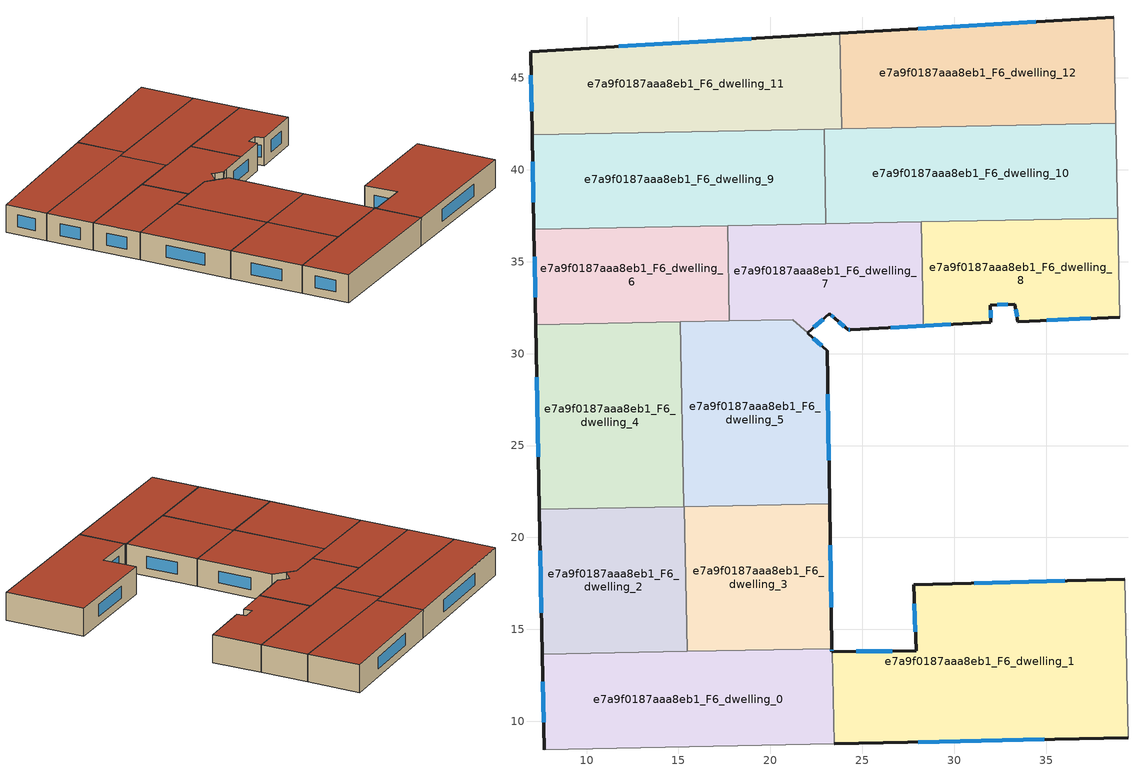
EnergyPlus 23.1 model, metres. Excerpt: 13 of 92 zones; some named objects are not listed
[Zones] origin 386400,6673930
e7a9f0187aaa8eb1_F6_dwelling_0
 floor to e7a9f0187aaa8eb1_F5_dwelling_0 (EU_floor_Construction): 23.34,13.95 23.34,13.78 23.37,13.78 23.47,8.77 7.69,8.45 7.59,13.64 z18
 wall outside (EU_wall_Construction): 7.59,13.64 7.69,8.45 / 23.37,13.78 23.34,13.78 23.34,13.95 z18:21
 wall to e7a9f0187aaa8eb1_F6_dwelling_1 (EU_wall_Construction): 23.47,8.77 23.37,13.78 z18:21
 wall adiabatic (EU_wall_Construction): 7.69,8.45 23.47,8.77 z18:21
 wall to e7a9f0187aaa8eb1_F6_dwelling_2 (EU_wall_Construction): 15.47,13.8 7.59,13.64 z18:21
 wall to e7a9f0187aaa8eb1_F6_dwelling_3 (EU_wall_Construction): 23.34,13.95 15.47,13.8 z18:21
 window (EU_Window_Construction): 7.62,12.16 7.66,9.93 / 23.34,13.83 23.34,13.9 z18.86:20.14
 roof outside (EU_roof_Construction): 23.47,8.77 23.37,13.78 23.34,13.78 23.34,13.95 7.59,13.64 7.69,8.45 z21
e7a9f0187aaa8eb1_F6_dwelling_1
 floor to e7a9f0187aaa8eb1_F5_dwelling_1 (EU_floor_Construction): 39.29,17.73 39.46,9.1 23.47,8.77 23.37,13.78 27.93,13.84 27.8,17.42 z18
 wall outside (EU_wall_Construction): 23.47,8.77 39.46,9.1 / 39.29,17.73 27.8,17.42 27.93,13.84 23.37,13.78 z18:21
 wall adiabatic (EU_wall_Construction): 39.46,9.1 39.29,17.73 z18:21
 window (EU_Window_Construction): 28.04,8.87 34.89,9.01 / 26.63,13.82 24.67,13.8 / 27.84,16.4 27.89,14.86 / 36.01,17.64 31.08,17.51 z18.86:20.14
 roof outside (EU_roof_Construction): 39.46,9.1 39.29,17.73 27.8,17.42 27.93,13.84 23.37,13.78 23.47,8.77 z21
e7a9f0187aaa8eb1_F6_dwelling_10
 floor to e7a9f0187aaa8eb1_F5_dwelling_10 (EU_floor_Construction): 38.8,42.53 38.9,37.38 23.02,37.07 22.92,42.22 z18
 wall adiabatic (EU_wall_Construction): 38.9,37.38 38.8,42.53 z18:21
 wall to e7a9f0187aaa8eb1_F6_dwelling_9 (EU_wall_Construction): 22.92,42.22 23.02,37.07 z18:21
 wall to e7a9f0187aaa8eb1_F6_dwelling_8 (EU_wall_Construction): 28.22,37.17 38.9,37.38 z18:21
 wall to e7a9f0187aaa8eb1_F6_dwelling_12 (EU_wall_Construction): 38.8,42.53 23.88,42.24 z18:21
 wall to e7a9f0187aaa8eb1_F6_dwelling_11 (EU_wall_Construction): 23.88,42.24 22.92,42.22 z18:21
 wall to e7a9f0187aaa8eb1_F6_dwelling_7 (EU_wall_Construction): 23.02,37.07 28.22,37.17 z18:21
 roof outside (EU_roof_Construction): 38.9,37.38 38.8,42.53 22.92,42.22 23.02,37.07 z21
e7a9f0187aaa8eb1_F6_dwelling_11
 floor to e7a9f0187aaa8eb1_F5_dwelling_11 (EU_floor_Construction): 23.78,47.43 23.88,42.24 7.04,41.91 6.95,46.43 z18
 wall outside (EU_wall_Construction): 23.78,47.43 6.95,46.43 7.04,41.91 z18:21
 wall to e7a9f0187aaa8eb1_F6_dwelling_12 (EU_wall_Construction): 23.88,42.24 23.78,47.43 z18:21
 wall to e7a9f0187aaa8eb1_F6_dwelling_9 (EU_wall_Construction): 7.04,41.91 22.92,42.22 z18:21
 window (EU_Window_Construction): 6.97,45.14 7.01,43.2 / 18.97,47.14 11.76,46.72 z18.86:20.14
 roof outside (EU_roof_Construction): 23.88,42.24 23.78,47.43 6.95,46.43 7.04,41.91 z21
e7a9f0187aaa8eb1_F6_dwelling_12
 floor to e7a9f0187aaa8eb1_F5_dwelling_12 (EU_floor_Construction): 38.69,48.3 38.8,42.53 23.88,42.24 23.78,47.43 z18
 wall outside (EU_wall_Construction): 38.69,48.3 23.78,47.43 z18:21
 wall adiabatic (EU_wall_Construction): 38.8,42.53 38.69,48.3 z18:21
 window (EU_Window_Construction): 34.43,48.05 28.04,47.68 z18.86:20.14
 roof outside (EU_roof_Construction): 38.8,42.53 38.69,48.3 23.78,47.43 23.88,42.24 z21
e7a9f0187aaa8eb1_F6_dwelling_2
 floor to e7a9f0187aaa8eb1_F5_dwelling_2 (EU_floor_Construction): 15.32,21.68 15.47,13.8 7.59,13.64 7.43,21.53 z18
 wall outside (EU_wall_Construction): 7.43,21.53 7.59,13.64 z18:21
 wall to e7a9f0187aaa8eb1_F6_dwelling_3 (EU_wall_Construction): 15.47,13.8 15.32,21.68 z18:21
 wall to e7a9f0187aaa8eb1_F6_dwelling_4 (EU_wall_Construction): 15.29,21.68 7.43,21.53 z18:21
 wall to e7a9f0187aaa8eb1_F6_dwelling_5 (EU_wall_Construction): 15.32,21.68 15.29,21.68 z18:21
 window (EU_Window_Construction): 7.48,19.27 7.54,15.9 z18.86:20.14
 roof outside (EU_roof_Construction): 15.47,13.8 15.32,21.68 7.43,21.53 7.59,13.64 z21
e7a9f0187aaa8eb1_F6_dwelling_3
 floor to e7a9f0187aaa8eb1_F5_dwelling_3 (EU_floor_Construction): 23.22,21.83 23.34,13.95 15.47,13.8 15.32,21.68 z18
 wall outside (EU_wall_Construction): 23.34,13.95 23.22,21.83 z18:21
 wall to e7a9f0187aaa8eb1_F6_dwelling_5 (EU_wall_Construction): 23.22,21.83 15.32,21.68 z18:21
 window (EU_Window_Construction): 23.31,16.2 23.25,19.58 z18.86:20.14
 roof outside (EU_roof_Construction): 23.34,13.95 23.22,21.83 15.32,21.68 15.47,13.8 z21
e7a9f0187aaa8eb1_F6_dwelling_4
 floor to e7a9f0187aaa8eb1_F5_dwelling_4 (EU_floor_Construction): 15.09,31.73 15.29,21.68 7.43,21.53 7.24,31.58 z18
 wall outside (EU_wall_Construction): 7.24,31.58 7.43,21.53 z18:21
 wall to e7a9f0187aaa8eb1_F6_dwelling_5 (EU_wall_Construction): 15.29,21.68 15.09,31.73 z18:21
 wall to e7a9f0187aaa8eb1_F6_dwelling_6 (EU_wall_Construction): 15.09,31.73 7.24,31.58 z18:21
 window (EU_Window_Construction): 7.29,28.71 7.38,24.4 z18.86:20.14
 roof outside (EU_roof_Construction): 15.29,21.68 15.09,31.73 7.24,31.58 7.43,21.53 z21
e7a9f0187aaa8eb1_F6_dwelling_5
 floor to e7a9f0187aaa8eb1_F5_dwelling_5 (EU_floor_Construction): 23.1,30.17 23.22,21.83 15.29,21.68 15.09,31.73 21.21,31.85 z18
 wall outside (EU_wall_Construction): 23.22,21.83 23.1,30.17 22.03,31.12 z18:21
 wall to e7a9f0187aaa8eb1_F6_dwelling_7 (EU_wall_Construction): 22.02,31.13 21.21,31.85 17.77,31.79 z18:21
 wall to e7a9f0187aaa8eb1_F6_dwelling_6 (EU_wall_Construction): 17.77,31.79 15.09,31.73 z18:21
 window (EU_Window_Construction): 22.79,30.44 22.33,30.85 / 23.19,24.21 23.13,27.78 z18.86:20.14
 roof outside (EU_roof_Construction): 23.22,21.83 23.1,30.17 21.21,31.85 15.09,31.73 15.29,21.68 z21
e7a9f0187aaa8eb1_F6_dwelling_6
 floor to e7a9f0187aaa8eb1_F5_dwelling_6 (EU_floor_Construction): 17.67,36.96 17.77,31.79 7.24,31.58 7.14,36.76 z18
 wall outside (EU_wall_Construction): 7.14,36.76 7.24,31.58 z18:21
 wall to e7a9f0187aaa8eb1_F6_dwelling_7 (EU_wall_Construction): 17.77,31.79 17.67,36.96 z18:21
 wall to e7a9f0187aaa8eb1_F6_dwelling_9 (EU_wall_Construction): 17.67,36.96 7.14,36.76 z18:21
 window (EU_Window_Construction): 7.17,35.28 7.21,33.06 z18.86:20.14
 roof outside (EU_roof_Construction): 17.77,31.79 17.67,36.96 7.14,36.76 7.24,31.58 z21
e7a9f0187aaa8eb1_F6_dwelling_7
 floor to e7a9f0187aaa8eb1_F5_dwelling_7 (EU_floor_Construction): 28.22,37.17 28.32,31.52 24.36,31.3 24.22,31.3 23.53,31.9 23.21,32.18 22.02,31.13 21.21,31.85 17.77,31.79 17.67,36.96 z18
 wall outside (EU_wall_Construction): 22.02,31.13 23.21,32.18 23.53,31.9 24.22,31.3 24.36,31.3 z18:21
 wall to e7a9f0187aaa8eb1_F6_dwelling_8 (EU_wall_Construction): 28.31,32 28.22,37.17 / 24.37,31.31 28.32,31.52 28.32,32 z18:21
 wall to e7a9f0187aaa8eb1_F6_dwelling_9 (EU_wall_Construction): 23.02,37.07 17.67,36.96 z18:21
 window (EU_Window_Construction): 24.26,31.3 24.32,31.3 / 23.73,31.73 24.03,31.47 / 23.3,32.1 23.44,31.98 / 22.36,31.43 22.87,31.88 z18.86:20.14
 roof outside (EU_roof_Construction): 28.32,31.52 28.22,37.17 17.67,36.96 17.77,31.79 21.21,31.85 22.02,31.13 23.21,32.18 23.53,31.9 24.22,31.3 24.36,31.3 z21
e7a9f0187aaa8eb1_F6_dwelling_8
 floor to e7a9f0187aaa8eb1_F5_dwelling_8 (EU_floor_Construction): 38.9,37.38 39.01,31.98 33.46,31.74 33.3,32.7 31.97,32.63 32,31.7 24.37,31.31 28.32,31.52 28.32,32 28.22,37.17 z18
 wall outside (EU_wall_Construction): 24.37,31.31 32,31.7 31.97,32.63 33.3,32.7 33.46,31.74 39.01,31.98 z18:21
 wall adiabatic (EU_wall_Construction): 39.01,31.98 38.9,37.38 z18:21
 window (EU_Window_Construction): 35.05,31.81 37.42,31.91 / 33.35,32.43 33.42,32.02 / 32.35,32.65 32.92,32.68 / 31.99,31.97 31.98,32.36 / 26.55,31.42 29.82,31.59 z18.86:20.14
 roof outside (EU_roof_Construction): 39.01,31.98 38.9,37.38 28.22,37.17 28.32,32 28.32,31.52 24.37,31.31 32,31.7 31.97,32.63 33.3,32.7 33.46,31.74 z21
e7a9f0187aaa8eb1_F6_dwelling_9
 floor to e7a9f0187aaa8eb1_F5_dwelling_9 (EU_floor_Construction): 22.92,42.22 23.02,37.07 7.14,36.76 7.04,41.91 z18
 wall outside (EU_wall_Construction): 7.04,41.91 7.14,36.76 z18:21
 window (EU_Window_Construction): 7.06,40.44 7.11,38.23 z18.86:20.14
 roof outside (EU_roof_Construction): 23.02,37.07 22.92,42.22 7.04,41.91 7.14,36.76 z21
[Building]
EU S2 Campaign: North Axis=0; Terrain=City; Solar Distribution=FullExterior
[Site:Location]
Helsinki-Vantaa.AP: Latitude=60.317; Longitude=24.963; Time Zone=2; Elevation=54.6
[SizingPeriod:WeatherFileDays]
AnnualSizingPeriod: Begin Month=1; Begin Day of Month=1; End Month=12; End Day of Month=31; Day of Week for Start Day=Monday; Use Weather File Daylight Saving Period=No; Use Weather File Rain and Snow Indicators=No
[MATERIAL]
EU_InternalMass_Material: Roughness=MediumRough; Thickness=0.1; Conductivity=1; Density=1800; Specific Heat=900; Thermal Absorptance=0.9; Solar Absorptance=0.7; Visible Absorptance=0.7
[MATERIAL:NOMASS] Roughness=MediumRough; Thermal Absorptance=0.9; Solar Absorptance=0.7; Visible Absorptance=0.7
Name | Thermal Resistance
EU_wall_NoMass | 1.10183
EU_roof_NoMass; EU_floor_NoMass | 1.70606
[WINDOWMATERIAL:SIMPLEGLAZINGSYSTEM]
EU_Window_SimpleGlazing: UFactor=3.11035; Solar Heat Gain Coefficient=0.8; Visible Transmittance=0.8
[CONSTRUCTION]
EU_wall_Construction: EU_wall_NoMass
EU_roof_Construction: EU_roof_NoMass
EU_floor_Construction: EU_floor_NoMass
EU_Window_Construction: EU_Window_SimpleGlazing
EU_InternalMass_Construction: EU_InternalMass_Material
[ZONE] Type=1; Multiplier=1; Ceiling Height=autocalculate; Floor Area=autocalculate; Part of Total Floor Area=Yes
Name | Volume
e7a9f0187aaa8eb1_F6_dwelling_0 | 245.479
e7a9f0187aaa8eb1_F6_dwelling_1 | 363.36
e7a9f0187aaa8eb1_F6_dwelling_10 | 245.487
e7a9f0187aaa8eb1_F6_dwelling_11 | 245.484
e7a9f0187aaa8eb1_F6_dwelling_12 | 245.483
e7a9f0187aaa8eb1_F6_dwelling_2 | 186.52
e7a9f0187aaa8eb1_F6_dwelling_3 | 186.523
e7a9f0187aaa8eb1_F6_dwelling_4 | 237.05
e7a9f0187aaa8eb1_F6_dwelling_5 | 235.2
e7a9f0187aaa8eb1_F6_dwelling_6 | 163.644
e7a9f0187aaa8eb1_F6_dwelling_7 | 172.813
e7a9f0187aaa8eb1_F6_dwelling_8 | 173.093
e7a9f0187aaa8eb1_F6_dwelling_9 | 245.502
[INTERNALMASS] Construction=EU_InternalMass_Construction
Name | Zone or ZoneList | Surface Area
e7a9f0187aaa8eb1_F6_dwelling_0_EU_InternalMass | e7a9f0187aaa8eb1_F6_dwelling_0 | 81.8265
e7a9f0187aaa8eb1_F6_dwelling_1_EU_InternalMass | e7a9f0187aaa8eb1_F6_dwelling_1 | 121.117
e7a9f0187aaa8eb1_F6_dwelling_2_EU_InternalMass | e7a9f0187aaa8eb1_F6_dwelling_2 | 62.1733
e7a9f0187aaa8eb1_F6_dwelling_3_EU_InternalMass | e7a9f0187aaa8eb1_F6_dwelling_3 | 62.1744
e7a9f0187aaa8eb1_F6_dwelling_4_EU_InternalMass | e7a9f0187aaa8eb1_F6_dwelling_4 | 79.0171
e7a9f0187aaa8eb1_F6_dwelling_5_EU_InternalMass | e7a9f0187aaa8eb1_F6_dwelling_5 | 78.4001
e7a9f0187aaa8eb1_F6_dwelling_6_EU_InternalMass | e7a9f0187aaa8eb1_F6_dwelling_6 | 54.5514
e7a9f0187aaa8eb1_F6_dwelling_7_EU_InternalMass | e7a9f0187aaa8eb1_F6_dwelling_7 | 57.6036
e7a9f0187aaa8eb1_F6_dwelling_8_EU_InternalMass | e7a9f0187aaa8eb1_F6_dwelling_8 | 57.7184
e7a9f0187aaa8eb1_F6_dwelling_9_EU_InternalMass | e7a9f0187aaa8eb1_F6_dwelling_9 | 81.834
e7a9f0187aaa8eb1_F6_dwelling_10_EU_InternalMass | e7a9f0187aaa8eb1_F6_dwelling_10 | 81.8288
e7a9f0187aaa8eb1_F6_dwelling_11_EU_InternalMass | e7a9f0187aaa8eb1_F6_dwelling_11 | 81.8281
e7a9f0187aaa8eb1_F6_dwelling_12_EU_InternalMass | e7a9f0187aaa8eb1_F6_dwelling_12 | 81.8277
[OTHEREQUIPMENT] Fuel Type=Electricity; Design Level Calculation Method=Watts/Area; Power per Zone Floor Area=1; Fraction Latent=0; Fraction Radiant=0; Fraction Lost=0; Carbon Dioxide Generation Rate=0; EndUse Subcategory=EU_Step8_InternalGains
Name | Zone or ZoneList or Space or SpaceList | Schedule
EU_Step8_InternalGain_e7a9f0187aaa8eb1_F6_dwelling_0_f000 | e7a9f0187aaa8eb1_F6_dwelling_0 | EU_Step8_GainSchedule_e7a9f0187aaa8eb1_F6_dwelling_0_f000
EU_Step8_InternalGain_e7a9f0187aaa8eb1_F6_dwelling_1_f000 | e7a9f0187aaa8eb1_F6_dwelling_1 | EU_Step8_GainSchedule_e7a9f0187aaa8eb1_F6_dwelling_1_f000
EU_Step8_InternalGain_e7a9f0187aaa8eb1_F6_dwelling_2_f000 | e7a9f0187aaa8eb1_F6_dwelling_2 | EU_Step8_GainSchedule_e7a9f0187aaa8eb1_F6_dwelling_2_f000
EU_Step8_InternalGain_e7a9f0187aaa8eb1_F6_dwelling_3_f000 | e7a9f0187aaa8eb1_F6_dwelling_3 | EU_Step8_GainSchedule_e7a9f0187aaa8eb1_F6_dwelling_3_f000
EU_Step8_InternalGain_e7a9f0187aaa8eb1_F6_dwelling_4_f000 | e7a9f0187aaa8eb1_F6_dwelling_4 | EU_Step8_GainSchedule_e7a9f0187aaa8eb1_F6_dwelling_4_f000
EU_Step8_InternalGain_e7a9f0187aaa8eb1_F6_dwelling_5_f000 | e7a9f0187aaa8eb1_F6_dwelling_5 | EU_Step8_GainSchedule_e7a9f0187aaa8eb1_F6_dwelling_5_f000
EU_Step8_InternalGain_e7a9f0187aaa8eb1_F6_dwelling_6_f000 | e7a9f0187aaa8eb1_F6_dwelling_6 | EU_Step8_GainSchedule_e7a9f0187aaa8eb1_F6_dwelling_6_f000
EU_Step8_InternalGain_e7a9f0187aaa8eb1_F6_dwelling_7_f000 | e7a9f0187aaa8eb1_F6_dwelling_7 | EU_Step8_GainSchedule_e7a9f0187aaa8eb1_F6_dwelling_7_f000
EU_Step8_InternalGain_e7a9f0187aaa8eb1_F6_dwelling_8_f000 | e7a9f0187aaa8eb1_F6_dwelling_8 | EU_Step8_GainSchedule_e7a9f0187aaa8eb1_F6_dwelling_8_f000
EU_Step8_InternalGain_e7a9f0187aaa8eb1_F6_dwelling_9_f000 | e7a9f0187aaa8eb1_F6_dwelling_9 | EU_Step8_GainSchedule_e7a9f0187aaa8eb1_F6_dwelling_9_f000
EU_Step8_InternalGain_e7a9f0187aaa8eb1_F6_dwelling_10_f000 | e7a9f0187aaa8eb1_F6_dwelling_10 | EU_Step8_GainSchedule_e7a9f0187aaa8eb1_F6_dwelling_10_f000
EU_Step8_InternalGain_e7a9f0187aaa8eb1_F6_dwelling_11_f000 | e7a9f0187aaa8eb1_F6_dwelling_11 | EU_Step8_GainSchedule_e7a9f0187aaa8eb1_F6_dwelling_11_f000
EU_Step8_InternalGain_e7a9f0187aaa8eb1_F6_dwelling_12_f000 | e7a9f0187aaa8eb1_F6_dwelling_12 | EU_Step8_GainSchedule_e7a9f0187aaa8eb1_F6_dwelling_12_f000
[ZONEVENTILATION:DESIGNFLOWRATE] Schedule=EU_AlwaysOn; Design Flow Rate Calculation Method=AirChanges/Hour; Air Changes per Hour=0.756316; Ventilation Type=Natural; Fan Pressure Rise=0; Fan Total Efficiency=1; Constant Term Coefficient=1; Temperature Term Coefficient=0; Velocity Term Coefficient=0; Velocity Squared Term Coefficient=0; Minimum Indoor Temperature=-100; Maximum Indoor Temperature=100; Delta Temperature=-100; Minimum Outdoor Temperature=-100; Maximum Outdoor Temperature=100; Maximum Wind Speed=40
Name | Zone or ZoneList or Space or SpaceList
EU_ConstantAir_e7a9f0187aaa8eb1_F6_dwelling_0 | e7a9f0187aaa8eb1_F6_dwelling_0
EU_ConstantAir_e7a9f0187aaa8eb1_F6_dwelling_1 | e7a9f0187aaa8eb1_F6_dwelling_1
EU_ConstantAir_e7a9f0187aaa8eb1_F6_dwelling_2 | e7a9f0187aaa8eb1_F6_dwelling_2
EU_ConstantAir_e7a9f0187aaa8eb1_F6_dwelling_3 | e7a9f0187aaa8eb1_F6_dwelling_3
EU_ConstantAir_e7a9f0187aaa8eb1_F6_dwelling_4 | e7a9f0187aaa8eb1_F6_dwelling_4
EU_ConstantAir_e7a9f0187aaa8eb1_F6_dwelling_5 | e7a9f0187aaa8eb1_F6_dwelling_5
EU_ConstantAir_e7a9f0187aaa8eb1_F6_dwelling_6 | e7a9f0187aaa8eb1_F6_dwelling_6
EU_ConstantAir_e7a9f0187aaa8eb1_F6_dwelling_7 | e7a9f0187aaa8eb1_F6_dwelling_7
EU_ConstantAir_e7a9f0187aaa8eb1_F6_dwelling_8 | e7a9f0187aaa8eb1_F6_dwelling_8
EU_ConstantAir_e7a9f0187aaa8eb1_F6_dwelling_9 | e7a9f0187aaa8eb1_F6_dwelling_9
EU_ConstantAir_e7a9f0187aaa8eb1_F6_dwelling_10 | e7a9f0187aaa8eb1_F6_dwelling_10
EU_ConstantAir_e7a9f0187aaa8eb1_F6_dwelling_11 | e7a9f0187aaa8eb1_F6_dwelling_11
EU_ConstantAir_e7a9f0187aaa8eb1_F6_dwelling_12 | e7a9f0187aaa8eb1_F6_dwelling_12
[HVACTEMPLATE:ZONE:IDEALLOADSAIRSYSTEM] System Availability Schedule=EU_AlwaysOn; Maximum Heating Supply Air Temperature=50; Minimum Cooling Supply Air Temperature=13; Maximum Heating Supply Air Humidity Ratio=0.0156; Minimum Cooling Supply Air Humidity Ratio=0.0077; Heating Limit=NoLimit; Cooling Limit=NoLimit; Heating Availability Schedule=EU_AlwaysOn; Cooling Availability Schedule=EU_CoolingOff; Dehumidification Control Type=ConstantSensibleHeatRatio; Cooling Sensible Heat Ratio=0.7; Dehumidification Setpoint=60; Humidification Control Type=None; Humidification Setpoint=30; Outdoor Air Method=None; Outdoor Air Flow Rate per Person=0.00944; Outdoor Air Flow Rate per Zone Floor Area=0; Outdoor Air Flow Rate per Zone=0; Demand Controlled Ventilation Type=None; Outdoor Air Economizer Type=NoEconomizer; Heat Recovery Type=None; Sensible Heat Recovery Effectiveness=0.7; Latent Heat Recovery Effectiveness=0.65
Name | Template Thermostat
e7a9f0187aaa8eb1_F6_dwelling_0 | EU_HeatOnly_e7a9f0187aaa8eb1_F6_dwelling_0
e7a9f0187aaa8eb1_F6_dwelling_1 | EU_HeatOnly_e7a9f0187aaa8eb1_F6_dwelling_1
e7a9f0187aaa8eb1_F6_dwelling_2 | EU_HeatOnly_e7a9f0187aaa8eb1_F6_dwelling_2
e7a9f0187aaa8eb1_F6_dwelling_3 | EU_HeatOnly_e7a9f0187aaa8eb1_F6_dwelling_3
e7a9f0187aaa8eb1_F6_dwelling_4 | EU_HeatOnly_e7a9f0187aaa8eb1_F6_dwelling_4
e7a9f0187aaa8eb1_F6_dwelling_5 | EU_HeatOnly_e7a9f0187aaa8eb1_F6_dwelling_5
e7a9f0187aaa8eb1_F6_dwelling_6 | EU_HeatOnly_e7a9f0187aaa8eb1_F6_dwelling_6
e7a9f0187aaa8eb1_F6_dwelling_7 | EU_HeatOnly_e7a9f0187aaa8eb1_F6_dwelling_7
e7a9f0187aaa8eb1_F6_dwelling_8 | EU_HeatOnly_e7a9f0187aaa8eb1_F6_dwelling_8
e7a9f0187aaa8eb1_F6_dwelling_9 | EU_HeatOnly_e7a9f0187aaa8eb1_F6_dwelling_9
e7a9f0187aaa8eb1_F6_dwelling_10 | EU_HeatOnly_e7a9f0187aaa8eb1_F6_dwelling_10
e7a9f0187aaa8eb1_F6_dwelling_11 | EU_HeatOnly_e7a9f0187aaa8eb1_F6_dwelling_11
e7a9f0187aaa8eb1_F6_dwelling_12 | EU_HeatOnly_e7a9f0187aaa8eb1_F6_dwelling_12
[SIZING:ZONE] Zone Cooling Design Supply Air Temperature Input Method=SupplyAirTemperature; Zone Cooling Design Supply Air Temperature=13; Zone Heating Design Supply Air Temperature Input Method=SupplyAirTemperature; Zone Heating Design Supply Air Temperature=50; Zone Cooling Design Supply Air Humidity Ratio=0.008; Zone Heating Design Supply Air Humidity Ratio=0.008; Cooling Design Air Flow Method=DesignDay; Cooling Design Air Flow Rate=0; Cooling Minimum Air Flow per Zone Floor Area=0.000762; Cooling Minimum Air Flow=0; Cooling Minimum Air Flow Fraction=0.2; Heating Design Air Flow Method=DesignDay; Heating Design Air Flow Rate=0; Heating Maximum Air Flow per Zone Floor Area=0.002032; Heating Maximum Air Flow=0.141576; Heating Maximum Air Flow Fraction=0.3; Account for Dedicated Outdoor Air System=No; Dedicated Outdoor Air System Control Strategy=NeutralSupplyAir; Dedicated Outdoor Air Low Setpoint Temperature for Design=autosize; Dedicated Outdoor Air High Setpoint Temperature for Design=autosize; Zone Load Sizing Method=Sensible Load Only No Latent Load; Zone Latent Cooling Design Supply Air Humidity Ratio Input Method=HumidityRatioDifference; Zone Cooling Design Supply Air Humidity Ratio Difference=0.005; Zone Latent Heating Design Supply Air Humidity Ratio Input Method=HumidityRatioDifference; Zone Humidification Design Supply Air Humidity Ratio Difference=0.005
e7a9f0187aaa8eb1_F6_dwelling_0; e7a9f0187aaa8eb1_F6_dwelling_1; e7a9f0187aaa8eb1_F6_dwelling_2; e7a9f0187aaa8eb1_F6_dwelling_3; e7a9f0187aaa8eb1_F6_dwelling_4; e7a9f0187aaa8eb1_F6_dwelling_5; e7a9f0187aaa8eb1_F6_dwelling_6; e7a9f0187aaa8eb1_F6_dwelling_7; e7a9f0187aaa8eb1_F6_dwelling_8; e7a9f0187aaa8eb1_F6_dwelling_9; e7a9f0187aaa8eb1_F6_dwelling_10; e7a9f0187aaa8eb1_F6_dwelling_11; e7a9f0187aaa8eb1_F6_dwelling_12
[SCHEDULE:CONSTANT]
Name | Hourly Value
EU_AlwaysOn | 1
EU_CoolingOff | 0
[SCHEDULE:FILE] Column Number=1; Rows to Skip at Top=0; Number of Hours of Data=8760; Column Separator=Comma; Interpolate to Timestep=No; Minutes per Item=60; Adjust Schedule for Daylight Savings=Yes
Name | File
EU_Step8_GainSchedule_e7a9f0187aaa8eb1_F6_dwelling_0_f000 | ../../schedules/e7a9f0187aaa8eb1/e7a9f0187aaa8eb1_F6_dwelling_0_f000_gain.csv
EU_Step8_GainSchedule_e7a9f0187aaa8eb1_F6_dwelling_1_f000 | ../../schedules/e7a9f0187aaa8eb1/e7a9f0187aaa8eb1_F6_dwelling_1_f000_gain.csv
EU_Step8_GainSchedule_e7a9f0187aaa8eb1_F6_dwelling_2_f000 | ../../schedules/e7a9f0187aaa8eb1/e7a9f0187aaa8eb1_F6_dwelling_2_f000_gain.csv
EU_Step8_GainSchedule_e7a9f0187aaa8eb1_F6_dwelling_3_f000 | ../../schedules/e7a9f0187aaa8eb1/e7a9f0187aaa8eb1_F6_dwelling_3_f000_gain.csv
EU_Step8_GainSchedule_e7a9f0187aaa8eb1_F6_dwelling_4_f000 | ../../schedules/e7a9f0187aaa8eb1/e7a9f0187aaa8eb1_F6_dwelling_4_f000_gain.csv
EU_Step8_GainSchedule_e7a9f0187aaa8eb1_F6_dwelling_5_f000 | ../../schedules/e7a9f0187aaa8eb1/e7a9f0187aaa8eb1_F6_dwelling_5_f000_gain.csv
EU_Step8_GainSchedule_e7a9f0187aaa8eb1_F6_dwelling_6_f000 | ../../schedules/e7a9f0187aaa8eb1/e7a9f0187aaa8eb1_F6_dwelling_6_f000_gain.csv
EU_Step8_GainSchedule_e7a9f0187aaa8eb1_F6_dwelling_7_f000 | ../../schedules/e7a9f0187aaa8eb1/e7a9f0187aaa8eb1_F6_dwelling_7_f000_gain.csv
EU_Step8_GainSchedule_e7a9f0187aaa8eb1_F6_dwelling_8_f000 | ../../schedules/e7a9f0187aaa8eb1/e7a9f0187aaa8eb1_F6_dwelling_8_f000_gain.csv
EU_Step8_GainSchedule_e7a9f0187aaa8eb1_F6_dwelling_9_f000 | ../../schedules/e7a9f0187aaa8eb1/e7a9f0187aaa8eb1_F6_dwelling_9_f000_gain.csv
EU_Step8_GainSchedule_e7a9f0187aaa8eb1_F6_dwelling_10_f000 | ../../schedules/e7a9f0187aaa8eb1/e7a9f0187aaa8eb1_F6_dwelling_10_f000_gain.csv
EU_Step8_GainSchedule_e7a9f0187aaa8eb1_F6_dwelling_11_f000 | ../../schedules/e7a9f0187aaa8eb1/e7a9f0187aaa8eb1_F6_dwelling_11_f000_gain.csv
EU_Step8_GainSchedule_e7a9f0187aaa8eb1_F6_dwelling_12_f000 | ../../schedules/e7a9f0187aaa8eb1/e7a9f0187aaa8eb1_F6_dwelling_12_f000_gain.csv
